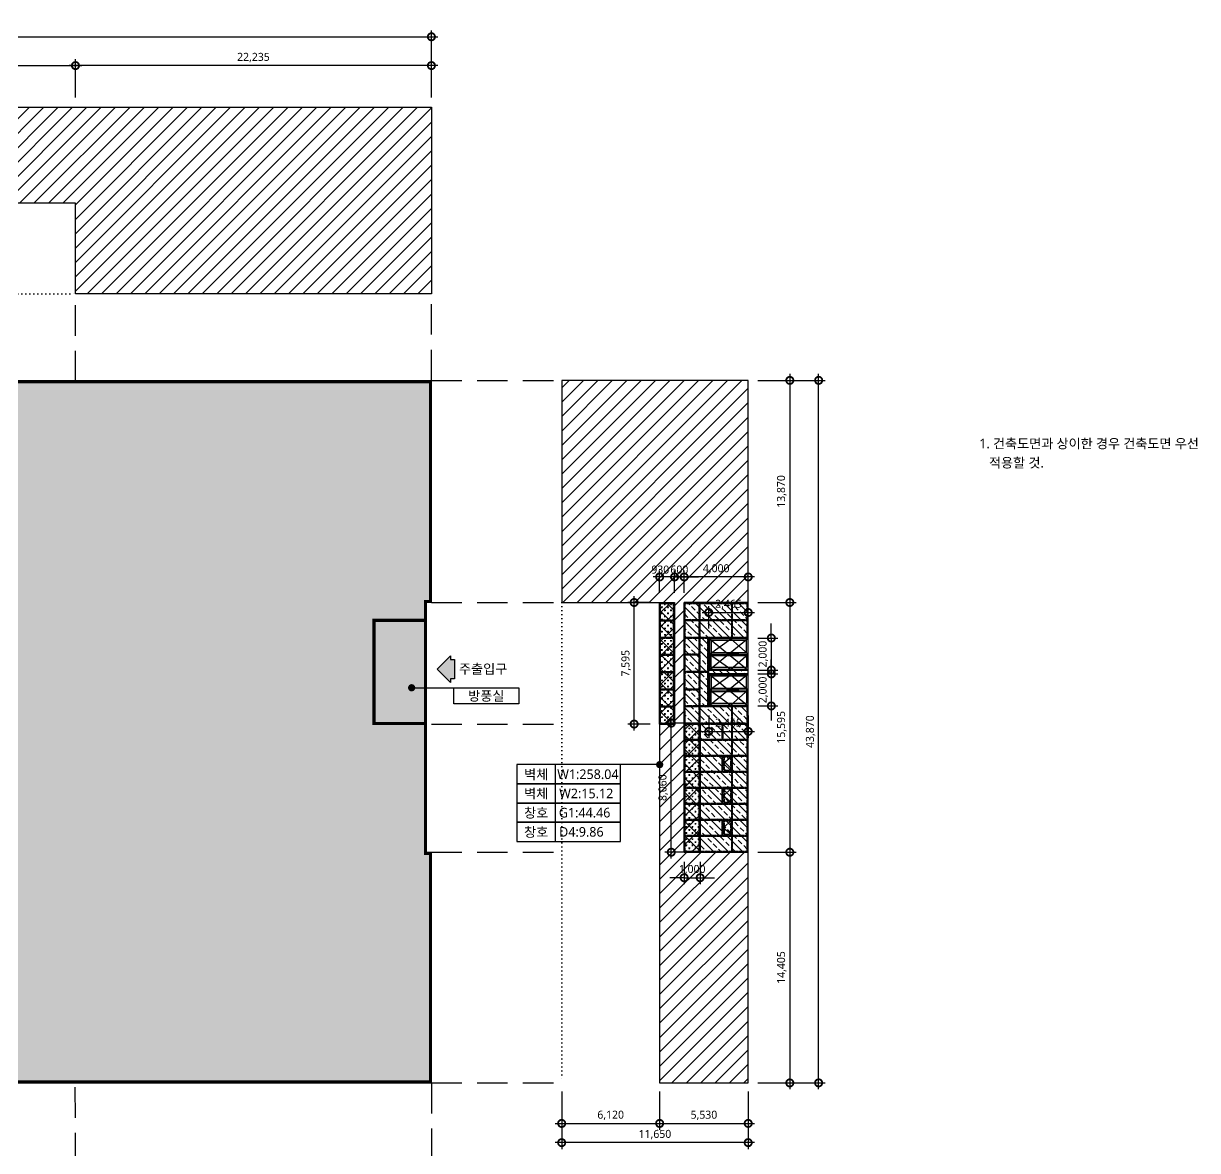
# Model space of a CAD drawing. Header units: millimetres. Extents: x 9300 to 665690, y 4200 to 114736.
# Drawn here: x 87753 to 161090, y 41242 to 111622 of the extents above; entities that cross this region are included whole.
import ezdxf
from ezdxf.enums import TextEntityAlignment as Align

# ---------------------------------------------------------------- set-up
doc = ezdxf.new("R2010")
doc.units = ezdxf.units.MM
doc.header["$LTSCALE"] = 200
for name, pattern in [('CEN-GAUN', [32.2, 30, -1, 0.2, -1]), ('DOT-GAUN', [1.25, 0, -1.25]), ('HIDDEN', [0.375, 0.25, -0.125]), ('HIDDEN2', [4.7625, 3.175, -1.5875]), ('PHANTOM2', [1.25, 0.625, -0.125, 0.125, -0.125, 0.125, -0.125])]:
    doc.linetypes.add(name, pattern=pattern)
doc.layers.get('DEFPOINTS').update_dxf_attribs({"color": 137})
for name, color, linetype in [('backpanel', 252, 'Continuous'), ('CEN-ETC', 1, 'DOT-GAUN'), ('DIM-INT', 7, 'Continuous'), ('DOOR', 6, 'Continuous'), ('ELE-4', 4, 'Continuous'), ('ELE4', 4, 'Continuous'), ('ETC-보조선', 7, 'Continuous'), ('HAT', 8, 'Continuous'), ('SYM', 6, 'Continuous'), ('SYM-LEAD', 6, 'Continuous'), ('TEXT', 3, 'Continuous'), ('TEXT-NOTE', 6, 'Continuous'), ('WIN', 6, 'Continuous'), ('WIN-OPEN-LINE', 1, 'CEN-GAUN'), ('방화구획(기존 가운건축 계획)', 243, 'Continuous')]:
    doc.layers.add(name, color=color, linetype=linetype)
doc.styles.add('$0$스타일1', font='malgun.ttf')
doc.styles.add('스타일1', font='malgun.ttf')
doc.dimstyles.new('CJA', dxfattribs={"dimscale": 300, "dimtxt": 2.7, "dimasz": 1, "dimexe": 2, "dimexo": 3, "dimgap": 1, "dimtad": 1, "dimdec": 0, "dimzin": 1, "dimdsep": 46, "dimlunit": 6, "dimtxsty": '$0$스타일1', "dimblk": 'CJDOT', "dimcen": 0.09, "dimdle": 1, "dimclrd": 256, "dimclre": 256, "dimclrt": 3, "dimadec": 0, "dimazin": 0, "dimtfac": 1, "dimtdec": 0, "dimtix": 1, "dimtmove": 2, "dimatfit": 3, "dimldrblk": 'CJDOT', "dimfxl": 1, "dimtolj": 1, "dimtzin": 1, "dimarcsym": 0})
doc.dimstyles.new('DIM-QD 1', dxfattribs={"dimtxt": 3, "dimasz": 1.5, "dimexe": 1, "dimexo": 0, "dimgap": 1, "dimtad": 1, "dimdec": 3, "dimdsep": 46, "dimlunit": 6, "dimtxsty": '$0$스타일1', "dimblk1": 'ARCHTICK', "dimblk2": 'ARCHTICK', "dimsah": 1, "dimcen": 0, "dimclrd": 256, "dimclre": 256, "dimclrt": 3, "dimazin": 2, "dimtfac": 1, "dimtdec": 3, "dimtix": 1, "dimtmove": 2, "dimatfit": 3, "dimldrblk": 'ARCHTICK', "dimfxl": 1, "dimtolj": 1, "dimtzin": 0, "dimarcsym": 0})
pattern_1 = [(90, (-0.0001, -1465), (-190.5, 190.5), [95.25, -285.75]), (180, (47.62, -1417.37), (-190.5, -190.5), [95.25, -285.75])]
pattern_2 = [(90, (-0.0001, -1465), (-190.5, 190.5), [95.25, -285.75]), (180, (47.62, -1417.38), (-190.5, -190.5), [95.25, -285.75])]

# ---------------------------------------------------------------- blocks, each defined once
blk = doc.blocks.new('_DotSmall')
at = {"color": 0, "linetype": 'ByBlock', "const_width": 0.5}
blk.add_lwpolyline([(-0.0625, 0, 1), (0.0625, 0, 1)], format="xyb", close=True, dxfattribs=at)
blk = doc.blocks.new('*D14')
at = {"layer": 'DEFPOINTS', "color": 0, "transparency": 16777216}
for p in [(113235, 110793), (41065, 106393), (113235, 106393)]:
    blk.add_point(p, dxfattribs=at)
at = {"layer": 'DIM-INT', "color": 7, "lineweight": -2, "transparency": 16777216}
for p, q in [((40665, 110793), (113635, 110793)), ((41065, 106993), (41065, 111193)), ((113235, 106993), (113235, 111193))]:
    blk.add_line(p, q, dxfattribs=at)
at = {"layer": 'DIM-INT', "color": 7, "lineweight": -2, "transparency": 16777216, "xscale": 900, "yscale": 900, "zscale": 900, "rotation": 180}
blk.add_blockref('_DotSmall', (41065, 110793), dxfattribs=at)
at = {"layer": 'DIM-INT', "color": 7, "lineweight": -2, "transparency": 16777216, "xscale": 900, "yscale": 900, "zscale": 900}
blk.add_blockref('_DotSmall', (113235, 110793), dxfattribs=at)
at = {"layer": 'DIM-INT', "color": 3, "transparency": 16777216, "insert": (77150, 111294), "char_height": 500, "attachment_point": 5, "style": '스타일1'}
blk.add_mtext('\\A1;72,170', dxfattribs=at)
blk = doc.blocks.new('CJDOT')
blk.add_line((-2, 0), (2, 0))
at = {"const_width": 0.5}
blk.add_lwpolyline([(-0.25, 0, 1), (0.25, 0, 1)], format="xyb", close=True, dxfattribs=at)
blk = doc.blocks.new('*D15')
at = {"layer": 'DEFPOINTS', "color": 0, "transparency": 16777216}
for p in [(91000, 108993), (41065, 106393), (91000, 106393)]:
    blk.add_point(p, dxfattribs=at)
at = {"layer": 'DIM-INT', "color": 7, "lineweight": -2, "transparency": 16777216}
for p, q in [((41065, 106993), (41065, 109393)), ((91000, 106993), (91000, 109393)), ((40665, 108993), (91400, 108993))]:
    blk.add_line(p, q, dxfattribs=at)
at = {"layer": 'DIM-INT', "color": 7, "lineweight": -2, "transparency": 16777216, "xscale": 900, "yscale": 900, "zscale": 900, "rotation": 180}
blk.add_blockref('_DotSmall', (41065, 108993), dxfattribs=at)
at = {"layer": 'DIM-INT', "color": 7, "lineweight": -2, "transparency": 16777216, "xscale": 900, "yscale": 900, "zscale": 900}
blk.add_blockref('_DotSmall', (91000, 108993), dxfattribs=at)
at = {"layer": 'DIM-INT', "color": 3, "transparency": 16777216, "insert": (66033, 109493), "char_height": 500, "attachment_point": 5, "style": '스타일1'}
blk.add_mtext('\\A1;49,935', dxfattribs=at)
blk = doc.blocks.new('*D16')
at = {"layer": 'DEFPOINTS', "color": 0, "transparency": 16777216}
for p in [(91000, 108993), (91000, 106393), (113235, 106393)]:
    blk.add_point(p, dxfattribs=at)
at = {"layer": 'DIM-INT', "color": 7, "lineweight": -2, "transparency": 16777216}
for p, q in [((91000, 106993), (91000, 109393)), ((113235, 106993), (113235, 109393)), ((113635, 108993), (90600, 108993))]:
    blk.add_line(p, q, dxfattribs=at)
at = {"layer": 'DIM-INT', "color": 7, "lineweight": -2, "transparency": 16777216, "xscale": 900, "yscale": 900, "zscale": 900, "rotation": 180}
blk.add_blockref('_DotSmall', (91000, 108993), dxfattribs=at)
at = {"layer": 'DIM-INT', "color": 7, "lineweight": -2, "transparency": 16777216, "xscale": 900, "yscale": 900, "zscale": 900}
blk.add_blockref('_DotSmall', (113235, 108993), dxfattribs=at)
at = {"layer": 'DIM-INT', "color": 3, "transparency": 16777216, "insert": (102118, 109493), "char_height": 500, "attachment_point": 5, "style": '스타일1'}
blk.add_mtext('\\A1;22,235', dxfattribs=at)
blk = doc.blocks.new('*D35')
at = {"layer": 'DEFPOINTS', "color": 0, "transparency": 16777216}
for p in [(121373, 45533), (133023, 45533), (121373, 41733)]:
    blk.add_point(p, dxfattribs=at)
at = {"layer": 'DIM-INT', "color": 7, "lineweight": -2, "transparency": 16777216}
for p, q in [((121373, 44933), (121373, 41333)), ((133023, 44933), (133023, 41333)), ((133423, 41733), (120973, 41733))]:
    blk.add_line(p, q, dxfattribs=at)
at = {"layer": 'DIM-INT', "color": 7, "lineweight": -2, "transparency": 16777216, "xscale": 900, "yscale": 900, "zscale": 900, "rotation": 180}
blk.add_blockref('_DotSmall', (121373, 41733), dxfattribs=at)
at = {"layer": 'DIM-INT', "color": 7, "lineweight": -2, "transparency": 16777216, "xscale": 900, "yscale": 900, "zscale": 900}
blk.add_blockref('_DotSmall', (133023, 41733), dxfattribs=at)
at = {"layer": 'DIM-INT', "color": 3, "transparency": 16777216, "insert": (127198, 42234), "char_height": 500, "attachment_point": 5, "style": '스타일1'}
blk.add_mtext('\\A1;11,650', dxfattribs=at)
blk = doc.blocks.new('*D36')
at = {"layer": 'DEFPOINTS', "color": 0, "transparency": 16777216}
for p in [(121373, 45533), (127493, 45533), (127493, 42933)]:
    blk.add_point(p, dxfattribs=at)
at = {"layer": 'DIM-INT', "color": 7, "lineweight": -2, "transparency": 16777216}
for p, q in [((121373, 44933), (121373, 42533)), ((127493, 44933), (127493, 42533)), ((120973, 42933), (127893, 42933))]:
    blk.add_line(p, q, dxfattribs=at)
at = {"layer": 'DIM-INT', "color": 7, "lineweight": -2, "transparency": 16777216, "xscale": 900, "yscale": 900, "zscale": 900, "rotation": 180}
blk.add_blockref('_DotSmall', (121373, 42933), dxfattribs=at)
at = {"layer": 'DIM-INT', "color": 7, "lineweight": -2, "transparency": 16777216, "xscale": 900, "yscale": 900, "zscale": 900}
blk.add_blockref('_DotSmall', (127493, 42933), dxfattribs=at)
at = {"layer": 'DIM-INT', "color": 3, "transparency": 16777216, "insert": (124433, 43434), "char_height": 500, "attachment_point": 5, "style": '스타일1'}
blk.add_mtext('\\A1;6,120', dxfattribs=at)
blk = doc.blocks.new('_ARCHTICK')
at = {"color": 0, "linetype": 'ByBlock', "const_width": 0.15}
blk.add_lwpolyline([(-0.5, -0.5), (0.5, 0.5)], dxfattribs=at)
blk = doc.blocks.new('room-1')
at = {"layer": 'TEXT-NOTE', "color": 6}
for p, q in [((0, 5), (20.29, 5)), ((0, 0), (0, 5)), ((20.29, 5), (20.29, 0)), ((20.29, 0), (0, 0))]:
    blk.add_line(p, q, dxfattribs=at)
at = {"layer": 'TEXT-NOTE', "color": 3, "style": '스타일1'}
blk.add_attdef('실명', text='', height=3, dxfattribs=at).set_placement((10.15, 2.59), align=Align.MIDDLE)
blk = doc.blocks.new('SECTION ROOM NAME')
at = {"layer": 'TEXT-NOTE', "color": 6}
for p, q in [((-261, 0), (1769, 0)), ((1769, 0), (1769, -600)), ((1769, -600), (-261, -600))]:
    blk.add_line(p, q, dxfattribs=at)
blk.add_lwpolyline([(-1461, 0), (-261, 0), (-261, -600), (-1461, -600)], close=True, dxfattribs=at)
at = {"layer": 'TEXT-NOTE', "color": 3, "style": '스타일1'}
for tag, p in [('101', (-908, -298)), ('실명', (754, -341))]:
    blk.add_attdef(tag, text='', height=300, dxfattribs=at).set_placement(p, align=Align.MIDDLE)
blk = doc.blocks.new('0010')
at = {"layer": 'SYM'}
blk.add_hatch(color=1, dxfattribs=at).paths.add_polyline_path([(-135807, 344538), (-136507, 343838), (-136307, 343838), (-136307, 343638), (-135307, 343638), (-135307, 343838), (-135107, 343838)])
at = {"layer": 'SYM', "color": 1}
blk.add_lwpolyline([(-136307, 343638), (-136307, 343838), (-136507, 343838), (-135807, 344538), (-135107, 343838), (-135307, 343838), (-135307, 343638)], close=True, dxfattribs=at)
blk = doc.blocks.new('*D86')
at = {"layer": 'DEFPOINTS', "color": 0, "transparency": 16777216}
for p in [(133023, 89335), (133023, 75465), (135623, 75465)]:
    blk.add_point(p, dxfattribs=at)
at = {"layer": 'DIM-INT', "color": 7, "lineweight": -2, "transparency": 16777216}
for p, q in [((135623, 89735), (135623, 75065)), ((133623, 89335), (136023, 89335)), ((133623, 75465), (136023, 75465))]:
    blk.add_line(p, q, dxfattribs=at)
at = {"layer": 'DIM-INT', "color": 7, "lineweight": -2, "transparency": 16777216, "xscale": 900, "yscale": 900, "zscale": 900}
for p, rotation in [((135623, 89335), 90), ((135623, 75465), 270)]:
    blk.add_blockref('_DotSmall', p, dxfattribs=dict(at, rotation=rotation))
at = {"layer": 'DIM-INT', "color": 3, "transparency": 16777216, "insert": (135121, 82400), "char_height": 500, "attachment_point": 5, "rotation": 90, "style": '스타일1'}
blk.add_mtext('\\A1;13,870', dxfattribs=at)
blk = doc.blocks.new('*D87')
at = {"layer": 'DEFPOINTS', "color": 0, "transparency": 16777216}
for p in [(133023, 75465), (133023, 59870), (135623, 59870)]:
    blk.add_point(p, dxfattribs=at)
at = {"layer": 'DIM-INT', "color": 7, "lineweight": -2, "transparency": 16777216}
for p, q in [((135623, 75865), (135623, 59470)), ((133623, 75465), (136023, 75465)), ((133623, 59870), (136023, 59870))]:
    blk.add_line(p, q, dxfattribs=at)
at = {"layer": 'DIM-INT', "color": 7, "lineweight": -2, "transparency": 16777216, "xscale": 900, "yscale": 900, "zscale": 900}
for p, rotation in [((135623, 75465), 90), ((135623, 59870), 270)]:
    blk.add_blockref('_DotSmall', p, dxfattribs=dict(at, rotation=rotation))
at = {"layer": 'DIM-INT', "color": 3, "transparency": 16777216, "insert": (135121, 67668), "char_height": 500, "attachment_point": 5, "rotation": 90, "style": '스타일1'}
blk.add_mtext('\\A1;15,595', dxfattribs=at)
blk = doc.blocks.new('*D88')
at = {"layer": 'DEFPOINTS', "color": 0, "transparency": 16777216}
for p in [(133023, 59870), (133023, 45465), (135623, 45465)]:
    blk.add_point(p, dxfattribs=at)
at = {"layer": 'DIM-INT', "color": 7, "lineweight": -2, "transparency": 16777216}
for p, q in [((135623, 60270), (135623, 45065)), ((133623, 59870), (136023, 59870)), ((133623, 45465), (136023, 45465))]:
    blk.add_line(p, q, dxfattribs=at)
at = {"layer": 'DIM-INT', "color": 7, "lineweight": -2, "transparency": 16777216, "xscale": 900, "yscale": 900, "zscale": 900}
for p, rotation in [((135623, 59870), 90), ((135623, 45465), 270)]:
    blk.add_blockref('_DotSmall', p, dxfattribs=dict(at, rotation=rotation))
at = {"layer": 'DIM-INT', "color": 3, "transparency": 16777216, "insert": (135121, 52668), "char_height": 500, "attachment_point": 5, "rotation": 90, "style": '스타일1'}
blk.add_mtext('\\A1;14,405', dxfattribs=at)
blk = doc.blocks.new('ad')
at = {"layer": 'DOOR'}
blk.add_line((0, 2415), (0, 0), dxfattribs=at)
blk.add_line((0, 2415), (0, 0), dxfattribs=at)
at = {"layer": 'DOOR', "color": 8}
for points in [[(-65, 1300), (-35, 1300), (-35, 600), (-65, 600)], [(65, 1300), (35, 1300), (35, 600), (65, 600)]]:
    blk.add_lwpolyline(points, close=True, dxfattribs=at)
at = {"layer": 'WIN', "color": 6}
for points in [[(-1000, 0), (1000, 0), (1000, 2465), (-1000, 2465)], [(-950, 0), (950, 0), (950, 2415), (-950, 2415)], [(-850, 2315), (-100, 2315), (-100, 100), (-850, 100)], [(850, 2315), (100, 2315), (100, 100), (850, 100)]]:
    blk.add_lwpolyline(points, close=True, dxfattribs=at)
at = {"layer": 'WIN-OPEN-LINE'}
for p, q in [((0, 2415), (-950, 1078)), ((0, 2415), (950, 1078)), ((-950, 1078), (0, 0)), ((950, 1078), (0, 0))]:
    blk.add_line(p, q, dxfattribs=at)
blk = doc.blocks.new('1f win')
at = {"layer": 'backpanel'}
h = blk.add_hatch(dxfattribs=at)
h.set_pattern_fill('CROSS', color=256, scale=30, angle=90)
h.set_pattern_definition(pattern_2)
h.paths.add_polyline_path([(-4660, -1085), (-4660, -60), (-5470, -60), (-5470, -1085)])
h = blk.add_hatch(dxfattribs=at)
h.set_pattern_fill('CROSS', color=256, scale=30, angle=90)
h.set_pattern_definition(pattern_2)
h.paths.add_polyline_path([(-4660, -2160), (-4660, -1145), (-5470, -1145), (-5470, -2160)])
h = blk.add_hatch(dxfattribs=at)
h.set_pattern_fill('CROSS', color=256, scale=30, angle=90)
h.set_pattern_definition(pattern_2)
h.paths.add_polyline_path([(-4660, -3235), (-4660, -2220), (-5470, -2220), (-5470, -3235)])
h = blk.add_hatch(dxfattribs=at)
h.set_pattern_fill('CROSS', color=256, scale=30, angle=90)
h.set_pattern_definition(pattern_2)
h.paths.add_polyline_path([(-4660, -4310), (-4660, -3295), (-5470, -3295), (-5470, -4310)])
h = blk.add_hatch(dxfattribs=at)
h.set_pattern_fill('CROSS', color=256, scale=30, angle=90)
h.set_pattern_definition(pattern_2)
h.paths.add_polyline_path([(-4660, -5385), (-4660, -4370), (-5470, -4370), (-5470, -5385)])
h = blk.add_hatch(dxfattribs=at)
h.set_pattern_fill('CROSS', color=256, scale=30, angle=90)
h.set_pattern_definition(pattern_2)
h.paths.add_polyline_path([(-5470, -5445), (-5470, -6460), (-4660, -6460), (-4660, -5445)])
h = blk.add_hatch(dxfattribs=at)
h.set_pattern_fill('CROSS', color=256, scale=30, angle=90)
h.set_pattern_definition(pattern_2)
h.paths.add_polyline_path([(-5470, -6520), (-5470, -7535), (-4660, -7535), (-4660, -6520)])
h = blk.add_hatch(dxfattribs=at)
h.set_pattern_fill('CROSS', color=256, scale=30, angle=90)
h.set_pattern_definition([(90, (-0.0001, -465), (-190.5, 190.5), [95.25, -285.75]), (180, (47.62, -417.37), (-190.5, -190.5), [95.25, -285.75])])
h.paths.add_polyline_path([(-3940, -7595), (-3940, -8535), (-3060, -8535), (-3060, -7595)])
h = blk.add_hatch(dxfattribs=at)
h.set_pattern_fill('CROSS', color=256, scale=30, angle=90)
h.set_pattern_definition(pattern_1)
h.paths.add_polyline_path([(-3940, -8595), (-3940, -9535), (-3060, -9535), (-3060, -8595)])
h = blk.add_hatch(dxfattribs=at)
h.set_pattern_fill('CROSS', color=256, scale=30, angle=90)
h.set_pattern_definition(pattern_1)
h.paths.add_polyline_path([(-3940, -9595), (-3940, -10535), (-3060, -10535), (-3060, -9595)])
h = blk.add_hatch(dxfattribs=at)
h.set_pattern_fill('CROSS', color=256, scale=30, angle=90)
h.set_pattern_definition(pattern_1)
h.paths.add_polyline_path([(-3940, -10595), (-3940, -11535), (-3060, -11535), (-3060, -10595)])
h = blk.add_hatch(dxfattribs=at)
h.set_pattern_fill('CROSS', color=256, scale=30, angle=90)
h.set_pattern_definition(pattern_1)
h.paths.add_polyline_path([(-3940, -11595), (-3940, -12535), (-3060, -12535), (-3060, -11595)])
h = blk.add_hatch(dxfattribs=at)
h.set_pattern_fill('CROSS', color=256, scale=30, angle=90)
h.set_pattern_definition(pattern_1)
h.paths.add_polyline_path([(-3940, -12595), (-3940, -13535), (-3060, -13535), (-3060, -12595)])
h = blk.add_hatch(dxfattribs=at)
h.set_pattern_fill('CROSS', color=256, scale=30, angle=90)
h.set_pattern_definition(pattern_1)
h.paths.add_polyline_path([(-3940, -13595), (-3940, -14535), (-3060, -14535), (-3060, -13595)])
h = blk.add_hatch(dxfattribs=at)
h.set_pattern_fill('CROSS', color=256, scale=30, angle=90)
h.set_pattern_definition(pattern_1)
h.paths.add_polyline_path([(-3940, -14595), (-3940, -15535), (-3060, -15535), (-3060, -14595)])
at = {"layer": 'WIN', "color": 251, "linetype": 'HIDDEN'}
for p, q in [((-5530, -1085), (-5530, 0)), ((-5530, -60), (-4630, -60)), ((-5470, -1085), (-5470, -60)), ((-4660, -1085), (-4660, -60)), ((-3970, -60), (0, -60)), ((-3940, -1085), (-3940, -60)), ((-3060, -1085), (-3060, -60)), ((-3000, -1085), (-3000, -60)), ((-1030, -675), (-1030, -60)), ((-970, -675), (-970, -60)), ((-60, -675), (-60, -60)), ((-5530, -1085), (-4630, -1085)), ((-5530, -2160), (-5530, -1145)), ((-5530, -1145), (-4630, -1145)), ((-5470, -2160), (-5470, -1145)), ((-4660, -2160), (-4660, -1145)), ((-30, -1085), (-3970, -1085)), ((-2495, -1145), (-3970, -1145)), ((-30, -1145), (-3970, -1145)), ((-3940, -2160), (-3940, -1145)), ((-3060, -2160), (-3060, -1145)), ((-3000, -2160), (-3000, -1145)), ((-1030, -1085), (-1030, -735)), ((-1030, -2190), (-1030, -1145)), ((-970, -1085), (-970, -735)), ((-970, -2190), (-970, -1145)), ((-60, -1085), (-60, -735)), ((-60, -2160), (-60, -1145)), ((-5530, -2160), (-4630, -2160)), ((-3970, -2160), (-30, -2160)), ((-5530, -3235), (-5530, -2220)), ((-5530, -2220), (-4630, -2220)), ((-5470, -3235), (-5470, -2220)), ((-4660, -3235), (-4660, -2220)), ((-3970, -2220), (-2495, -2220)), ((-3940, -3235), (-3940, -2220)), ((-3060, -3235), (-3060, -2220)), ((-3000, -3235), (-3000, -2220)), ((-2525, -4310), (-2525, -2220)), ((-5530, -3235), (-4630, -3235)), ((-5530, -4310), (-5530, -3295)), ((-5530, -3295), (-4630, -3295)), ((-5470, -4310), (-5470, -3295)), ((-4660, -4310), (-4660, -3295)), ((-3030, -3235), (-3970, -3235)), ((-3030, -3295), (-3970, -3295)), ((-3940, -4310), (-3940, -3295)), ((-3060, -4310), (-3060, -3295)), ((-3000, -4310), (-3000, -3295)), ((-5530, -4310), (-4630, -4310)), ((-5530, -5385), (-5530, -4370)), ((-5530, -4370), (-4630, -4370)), ((-5470, -5385), (-5470, -4370)), ((-4660, -5385), (-4660, -4370)), ((-2495, -4310), (-3970, -4310)), ((-2495, -4370), (-3970, -4370)), ((-3940, -5385), (-3940, -4370)), ((-3060, -5385), (-3060, -4370)), ((-3000, -6460), (-3000, -4370)), ((-2525, -6460), (-2525, -4370)), ((-5530, -5385), (-4630, -5385)), ((-5530, -6460), (-5530, -5445)), ((-5530, -5445), (-4630, -5445)), ((-5470, -6460), (-5470, -5445)), ((-4660, -6460), (-4660, -5445)), ((-3970, -5385), (-3030, -5385)), ((-3970, -5445), (-3030, -5445)), ((-3940, -6460), (-3940, -5445)), ((-3060, -6460), (-3060, -5445)), ((-5530, -6460), (-4630, -6460)), ((-5530, -7595), (-5530, -6520)), ((-5530, -6520), (-4630, -6520)), ((-5470, -7535), (-5470, -6520)), ((-4660, -7535), (-4660, -6520)), ((-2495, -6460), (-3970, -6460)), ((-30, -6520), (-3970, -6520)), ((-3940, -7535), (-3940, -6520)), ((-3060, -7535), (-3060, -6520)), ((-3000, -7535), (-3000, -6520)), ((-1030, -7535), (-1030, -6520)), ((-970, -7535), (-970, -6520)), ((-60, -7535), (-60, -6520)), ((-5530, -7535), (-4630, -7535)), ((-3970, -7595), (-30, -7595)), ((-3940, -8535), (-3940, -7595)), ((-3060, -8535), (-3060, -7595)), ((-3000, -8535), (-3000, -7595)), ((-1630, -8535), (-1630, -7595)), ((-1570, -8535), (-1570, -7595)), ((-1030, -8535), (-1030, -7595)), ((-1030, -8535), (-1030, -7595)), ((-970, -8535), (-970, -7595)), ((-970, -8535), (-970, -7595)), ((-60, -8535), (-60, -7595)), ((-3970, -8535), (-30, -8535)), ((-3970, -8595), (-30, -8595)), ((-3940, -9535), (-3940, -8595)), ((-3060, -9535), (-3060, -8595)), ((-3000, -9535), (-3000, -8595)), ((-1030, -9535), (-1030, -8595)), ((-970, -9535), (-970, -8595)), ((-60, -9535), (-60, -8595)), ((-3970, -9535), (-30, -9535)), ((-3970, -9595), (-30, -9595)), ((-3940, -10535), (-3940, -9595)), ((-3060, -10535), (-3060, -9595)), ((-3000, -10535), (-3000, -9595)), ((-1630, -10535), (-1630, -9595)), ((-1570, -10535), (-1570, -9595)), ((-1030, -10535), (-1030, -9595)), ((-970, -10535), (-970, -9595)), ((-60, -10535), (-60, -9595)), ((-3970, -10535), (-30, -10535)), ((-3970, -10595), (-30, -10595)), ((-3940, -11535), (-3940, -10595)), ((-3060, -11535), (-3060, -10595)), ((-3000, -11535), (-3000, -10595)), ((-1030, -11535), (-1030, -10595)), ((-970, -11535), (-970, -10595)), ((-60, -11535), (-60, -10595)), ((-3970, -11535), (-30, -11535)), ((-3970, -11595), (-30, -11595)), ((-3940, -12535), (-3940, -11595)), ((-3060, -12535), (-3060, -11595)), ((-3000, -12535), (-3000, -11595)), ((-1630, -12535), (-1630, -11595)), ((-1570, -12535), (-1570, -11595)), ((-1030, -12535), (-1030, -11595)), ((-970, -12535), (-970, -11595)), ((-60, -12535), (-60, -11595)), ((-3970, -12535), (-30, -12535)), ((-3970, -12595), (-30, -12595)), ((-3940, -13535), (-3940, -12595)), ((-3060, -13535), (-3060, -12595)), ((-3000, -13535), (-3000, -12595)), ((-1030, -13535), (-1030, -12595)), ((-970, -13535), (-970, -12595)), ((-60, -13535), (-60, -12595)), ((-3970, -13535), (-30, -13535)), ((-3970, -13595), (-30, -13595)), ((-3940, -14535), (-3940, -13595)), ((-3060, -14535), (-3060, -13595)), ((-3000, -14535), (-3000, -13595)), ((-1630, -14535), (-1630, -13595)), ((-1570, -14535), (-1570, -13595)), ((-1030, -14535), (-1030, -13595)), ((-970, -14535), (-970, -13595)), ((-60, -14535), (-60, -13595)), ((-3970, -14535), (-30, -14535)), ((-3970, -14595), (-30, -14595)), ((-3940, -15535), (-3940, -14595)), ((-3060, -15535), (-3060, -14595)), ((-3000, -15535), (-3000, -14595)), ((-1030, -15535), (-1030, -14595)), ((-970, -15535), (-970, -14595)), ((-60, -15535), (-60, -14595)), ((-3970, -15535), (-30, -15535))]:
    blk.add_line(p, q, dxfattribs=at)
at = {"layer": 'WIN', "color": 6}
for p, q in [((-5530, 0), (-4600, 0)), ((-5530, -30), (-4630, -30)), ((-5500, -7565), (-5500, -30)), ((-4630, -7565), (-4630, -30)), ((-4600, -7595), (-4600, 0)), ((-4000, -15595), (-4000, 0)), ((-3970, -30), (-30, -30)), ((-3970, -15565), (-3970, -30)), ((-3030, -15565), (-3030, -30)), ((-1000, -2190), (-1000, -30)), ((-30, -2190), (-30, -30)), ((0, -15595), (0, 0)), ((-5500, -1115), (-4630, -1115)), ((0, -1115), (-3970, -1115)), ((-5500, -2190), (-4630, -2190)), ((-3970, -2190), (0, -2190)), ((-2495, -6490), (-2495, -2190)), ((-5500, -3265), (-4630, -3265)), ((-3030, -3265), (-3970, -3265)), ((-5470, -4340), (-4630, -4340)), ((-2495, -4340), (-3970, -4340)), ((-2465, -4460), (-2465, -4220)), ((-5500, -5415), (-4630, -5415)), ((-3970, -5415), (-3030, -5415)), ((-5500, -6490), (-4630, -6490)), ((0, -6490), (-3970, -6490)), ((-1000, -15565), (-1000, -6490)), ((-30, -15565), (-30, -6490)), ((-5530, -7565), (-4630, -7565)), ((-5530, -7595), (-4600, -7595)), ((-3970, -7565), (-30, -7565)), ((-1600, -8565), (-1600, -7565)), ((-3970, -8565), (-30, -8565)), ((-3970, -9565), (-30, -9565)), ((-1600, -10565), (-1600, -9565)), ((-3970, -10565), (-30, -10565)), ((-3970, -11565), (-30, -11565)), ((-1600, -12565), (-1600, -11565)), ((-3970, -12565), (-30, -12565)), ((-3970, -13565), (-30, -13565)), ((-1600, -14565), (-1600, -13565)), ((-3970, -14565), (-30, -14565)), ((-4000, -15595), (0, -15595)), ((-3970, -15565), (-30, -15565))]:
    blk.add_line(p, q, dxfattribs=at)
blk.add_lwpolyline([(-4000, 0), (0, 0)], dxfattribs=at)
at = {"layer": 'WIN', "color": 251, "linetype": 'HIDDEN'}
for points in [[(-4000, -7535), (-4000, -7535)], [(-30, -7535), (-3970, -7535)]]:
    blk.add_lwpolyline(points, dxfattribs=at)
for points in [[(-1510, -9655), (-1510, -10475), (-1090, -10475), (-1090, -9655)], [(-1510, -11655), (-1510, -12475), (-1090, -12475), (-1090, -11655)], [(-1510, -13655), (-1510, -14475), (-1090, -14475), (-1090, -13655)]]:
    blk.add_lwpolyline(points, close=True, dxfattribs=at)
at = {"layer": 'WIN-OPEN-LINE'}
for points in [[(-1030, -10535), (-1570, -10065), (-1030, -9595)], [(-1030, -12535), (-1570, -12065), (-1030, -11595)], [(-1030, -14535), (-1570, -14065), (-1030, -13595)]]:
    blk.add_lwpolyline(points, dxfattribs=at)
at = {"rotation": 90}
for p in [(0, -3220), (0, -5460)]:
    blk.add_blockref('ad', p, dxfattribs=at)
blk = doc.blocks.new('*D91')
at = {"layer": 'DEFPOINTS', "color": 0, "transparency": 16777216}
for p in [(129023, 77059), (128423, 75465), (129023, 75465)]:
    blk.add_point(p, dxfattribs=at)
at = {"layer": 'DIM-INT', "color": 7, "lineweight": -2, "transparency": 16777216}
for p, q in [((128423, 77059), (127523, 77059)), ((128423, 76065), (128423, 77459)), ((128423, 77059), (129023, 77059)), ((129023, 76065), (129023, 77459)), ((129023, 77059), (129923, 77059))]:
    blk.add_line(p, q, dxfattribs=at)
at = {"layer": 'DIM-INT', "color": 7, "lineweight": -2, "transparency": 16777216, "xscale": 900, "yscale": 900, "zscale": 900}
blk.add_blockref('_DotSmall', (128423, 77059), dxfattribs=at)
at = {"layer": 'DIM-INT', "color": 7, "lineweight": -2, "transparency": 16777216, "xscale": 900, "yscale": 900, "zscale": 900, "rotation": 180}
blk.add_blockref('_DotSmall', (129023, 77059), dxfattribs=at)
at = {"layer": 'DIM-INT', "color": 3, "transparency": 16777216, "insert": (128723, 77517), "char_height": 500, "attachment_point": 5, "style": '스타일1'}
blk.add_mtext('\\A1;600', dxfattribs=at)
blk = doc.blocks.new('*D92')
at = {"layer": 'DEFPOINTS', "color": 0, "transparency": 16777216}
for p in [(133023, 74839), (130558, 73245), (133023, 73245)]:
    blk.add_point(p, dxfattribs=at)
at = {"layer": 'DIM-INT', "color": 7, "lineweight": -2, "transparency": 16777216}
for p, q in [((130158, 74839), (133423, 74839)), ((130558, 73845), (130558, 75239)), ((133023, 73845), (133023, 75239))]:
    blk.add_line(p, q, dxfattribs=at)
at = {"layer": 'DIM-INT', "color": 7, "lineweight": -2, "transparency": 16777216, "xscale": 900, "yscale": 900, "zscale": 900, "rotation": 180}
blk.add_blockref('_DotSmall', (130558, 74839), dxfattribs=at)
at = {"layer": 'DIM-INT', "color": 7, "lineweight": -2, "transparency": 16777216, "xscale": 900, "yscale": 900, "zscale": 900}
blk.add_blockref('_DotSmall', (133023, 74839), dxfattribs=at)
at = {"layer": 'DIM-INT', "color": 3, "transparency": 16777216, "insert": (131791, 75339), "char_height": 500, "attachment_point": 5, "style": '스타일1'}
blk.add_mtext('\\A1;2,465', dxfattribs=at)
blk = doc.blocks.new('*D94')
at = {"layer": 'DEFPOINTS', "color": 0, "transparency": 16777216}
for p in [(130558, 69005), (133023, 69005), (133023, 67411)]:
    blk.add_point(p, dxfattribs=at)
at = {"layer": 'DIM-INT', "color": 7, "lineweight": -2, "transparency": 16777216}
for p, q in [((130558, 68405), (130558, 67011)), ((133023, 68405), (133023, 67011)), ((130158, 67411), (133423, 67411))]:
    blk.add_line(p, q, dxfattribs=at)
at = {"layer": 'DIM-INT', "color": 7, "lineweight": -2, "transparency": 16777216, "xscale": 900, "yscale": 900, "zscale": 900, "rotation": 180}
blk.add_blockref('_DotSmall', (130558, 67411), dxfattribs=at)
at = {"layer": 'DIM-INT', "color": 7, "lineweight": -2, "transparency": 16777216, "xscale": 900, "yscale": 900, "zscale": 900}
blk.add_blockref('_DotSmall', (133023, 67411), dxfattribs=at)
at = {"layer": 'DIM-INT', "color": 3, "transparency": 16777216, "insert": (131791, 67912), "char_height": 500, "attachment_point": 5, "style": '스타일1'}
blk.add_mtext('\\A1;2,465', dxfattribs=at)
blk = doc.blocks.new('*D93')
at = {"layer": 'DEFPOINTS', "color": 0, "transparency": 16777216}
for p in [(133023, 71005), (133023, 69005), (134468, 69005)]:
    blk.add_point(p, dxfattribs=at)
at = {"layer": 'DIM-INT', "color": 7, "lineweight": -2, "transparency": 16777216}
for p, q in [((134468, 71005), (134468, 71905)), ((133623, 71005), (134868, 71005)), ((134468, 71005), (134468, 69005)), ((133623, 69005), (134868, 69005)), ((134468, 69005), (134468, 68105))]:
    blk.add_line(p, q, dxfattribs=at)
at = {"layer": 'DIM-INT', "color": 7, "lineweight": -2, "transparency": 16777216, "xscale": 900, "yscale": 900, "zscale": 900}
for p, rotation in [((134468, 71005), 270), ((134468, 69005), 90)]:
    blk.add_blockref('_DotSmall', p, dxfattribs=dict(at, rotation=rotation))
at = {"layer": 'DIM-INT', "color": 3, "transparency": 16777216, "insert": (133968, 70005), "char_height": 500, "attachment_point": 5, "rotation": 90, "style": '스타일1'}
blk.add_mtext('\\A1;2,000', dxfattribs=at)
blk = doc.blocks.new('*D95')
at = {"layer": 'DEFPOINTS', "color": 0, "transparency": 16777216}
for p in [(133023, 73245), (133023, 71245), (134468, 71245)]:
    blk.add_point(p, dxfattribs=at)
at = {"layer": 'DIM-INT', "color": 7, "lineweight": -2, "transparency": 16777216}
for p, q in [((134468, 73245), (134468, 74145)), ((133623, 73245), (134868, 73245)), ((134468, 73245), (134468, 71245)), ((133623, 71245), (134868, 71245)), ((134468, 71245), (134468, 70345))]:
    blk.add_line(p, q, dxfattribs=at)
at = {"layer": 'DIM-INT', "color": 7, "lineweight": -2, "transparency": 16777216, "xscale": 900, "yscale": 900, "zscale": 900}
for p, rotation in [((134468, 73245), 270), ((134468, 71245), 90)]:
    blk.add_blockref('_DotSmall', p, dxfattribs=dict(at, rotation=rotation))
at = {"layer": 'DIM-INT', "color": 3, "transparency": 16777216, "insert": (133968, 72245), "char_height": 500, "attachment_point": 5, "rotation": 90, "style": '스타일1'}
blk.add_mtext('\\A1;2,000', dxfattribs=at)
blk = doc.blocks.new('*D96')
at = {"layer": 'DEFPOINTS', "color": 0, "transparency": 16777216}
for p in [(127493, 77059), (127493, 75465), (128423, 75465)]:
    blk.add_point(p, dxfattribs=at)
at = {"layer": 'DIM-INT', "color": 7, "lineweight": -2, "transparency": 16777216}
for p, q in [((128823, 77059), (127093, 77059)), ((127493, 76065), (127493, 77459)), ((128423, 76065), (128423, 77459))]:
    blk.add_line(p, q, dxfattribs=at)
at = {"layer": 'DIM-INT', "color": 7, "lineweight": -2, "transparency": 16777216, "xscale": 900, "yscale": 900, "zscale": 900, "rotation": 180}
blk.add_blockref('_DotSmall', (127493, 77059), dxfattribs=at)
at = {"layer": 'DIM-INT', "color": 7, "lineweight": -2, "transparency": 16777216, "xscale": 900, "yscale": 900, "zscale": 900}
blk.add_blockref('_DotSmall', (128423, 77059), dxfattribs=at)
at = {"layer": 'DIM-INT', "color": 3, "transparency": 16777216, "insert": (127531, 77517), "char_height": 500, "attachment_point": 5, "style": '스타일1'}
blk.add_mtext('\\A1;930', dxfattribs=at)
blk = doc.blocks.new('*D97')
at = {"layer": 'DEFPOINTS', "color": 0, "transparency": 16777216}
for p in [(129023, 77059), (129023, 75465), (133023, 75465)]:
    blk.add_point(p, dxfattribs=at)
at = {"layer": 'DIM-INT', "color": 7, "lineweight": -2, "transparency": 16777216}
for p, q in [((133423, 77059), (128623, 77059)), ((129023, 76065), (129023, 77459)), ((133023, 76065), (133023, 77459))]:
    blk.add_line(p, q, dxfattribs=at)
at = {"layer": 'DIM-INT', "color": 7, "lineweight": -2, "transparency": 16777216, "xscale": 900, "yscale": 900, "zscale": 900, "rotation": 180}
blk.add_blockref('_DotSmall', (129023, 77059), dxfattribs=at)
at = {"layer": 'DIM-INT', "color": 7, "lineweight": -2, "transparency": 16777216, "xscale": 900, "yscale": 900, "zscale": 900}
blk.add_blockref('_DotSmall', (133023, 77059), dxfattribs=at)
at = {"layer": 'DIM-INT', "color": 3, "transparency": 16777216, "insert": (131023, 77559), "char_height": 500, "attachment_point": 5, "style": '스타일1'}
blk.add_mtext('\\A1;4,000', dxfattribs=at)
blk = doc.blocks.new('*D98')
at = {"layer": 'DEFPOINTS', "color": 0, "transparency": 16777216}
for p in [(129023, 59870), (130023, 59870), (130023, 58276)]:
    blk.add_point(p, dxfattribs=at)
at = {"layer": 'DIM-INT', "color": 7, "lineweight": -2, "transparency": 16777216}
for p, q in [((129023, 59270), (129023, 57876)), ((130023, 59270), (130023, 57876)), ((129023, 58276), (128123, 58276)), ((129023, 58276), (130023, 58276)), ((130023, 58276), (130923, 58276))]:
    blk.add_line(p, q, dxfattribs=at)
at = {"layer": 'DIM-INT', "color": 7, "lineweight": -2, "transparency": 16777216, "xscale": 900, "yscale": 900, "zscale": 900}
blk.add_blockref('_DotSmall', (129023, 58276), dxfattribs=at)
at = {"layer": 'DIM-INT', "color": 7, "lineweight": -2, "transparency": 16777216, "xscale": 900, "yscale": 900, "zscale": 900, "rotation": 180}
blk.add_blockref('_DotSmall', (130023, 58276), dxfattribs=at)
at = {"layer": 'DIM-INT', "color": 3, "transparency": 16777216, "insert": (129523, 58778), "char_height": 500, "attachment_point": 5, "style": '스타일1'}
blk.add_mtext('\\A1;1,000', dxfattribs=at)
blk = doc.blocks.new('*D99')
at = {"layer": 'DEFPOINTS', "color": 0, "transparency": 16777216}
for p in [(125899, 75465), (127493, 75465), (127493, 67870)]:
    blk.add_point(p, dxfattribs=at)
at = {"layer": 'DIM-INT', "color": 7, "lineweight": -2, "transparency": 16777216}
for p, q in [((125899, 67470), (125899, 75865)), ((126893, 75465), (125499, 75465)), ((126893, 67870), (125499, 67870))]:
    blk.add_line(p, q, dxfattribs=at)
at = {"layer": 'DIM-INT', "color": 7, "lineweight": -2, "transparency": 16777216, "xscale": 900, "yscale": 900, "zscale": 900}
for p, rotation in [((125899, 75465), 90), ((125899, 67870), 270)]:
    blk.add_blockref('_DotSmall', p, dxfattribs=dict(at, rotation=rotation))
at = {"layer": 'DIM-INT', "color": 3, "transparency": 16777216, "insert": (125399, 71668), "char_height": 500, "attachment_point": 5, "rotation": 90, "style": '스타일1'}
blk.add_mtext('\\A1;7,595', dxfattribs=at)
blk = doc.blocks.new('*D100')
at = {"layer": 'DEFPOINTS', "color": 0, "transparency": 16777216}
for p in [(128215, 67930), (129779, 67930), (129779, 59870)]:
    blk.add_point(p, dxfattribs=at)
at = {"layer": 'DIM-INT', "color": 7, "lineweight": -2, "transparency": 16777216}
for p, q in [((128215, 59470), (128215, 68330)), ((129179, 67930), (127815, 67930)), ((129179, 59870), (127815, 59870))]:
    blk.add_line(p, q, dxfattribs=at)
at = {"layer": 'DIM-INT', "color": 7, "lineweight": -2, "transparency": 16777216, "xscale": 900, "yscale": 900, "zscale": 900}
for p, rotation in [((128215, 67930), 90), ((128215, 59870), 270)]:
    blk.add_blockref('_DotSmall', p, dxfattribs=dict(at, rotation=rotation))
at = {"layer": 'DIM-INT', "color": 3, "transparency": 16777216, "insert": (127715, 63900), "char_height": 500, "attachment_point": 5, "rotation": 90, "style": '스타일1'}
blk.add_mtext('\\A1;8,060', dxfattribs=at)

msp = doc.modelspace()

# ---------------------------------------------------------------- hatches: boundary and pattern name
at = {"layer": 'HAT'}
h = msp.add_hatch(dxfattribs=at)
h.set_pattern_fill('ANSI31', color=251, scale=200)
h.set_pattern_definition([(45, (3e-11, -31121.2), (-449.0128, 449.0128), [])])
h.paths.add_polyline_path([(113235, 106392.7), (91000, 106392.7), (58900, 106392.7), (58900, 104292.7), (57900, 104292.7), (57900, 106392.7), (41065, 106392.7), (41065, 100392.7), (91000, 100392.7), (91000, 94742.7), (113235, 94742.7)])
h.paths.add_polyline_path([(73500, 103392.7), (69500, 103392.7), (69500, 105392.7), (73500, 105392.7)], flags=16)
h.paths.add_polyline_path([(65500, 103392.7), (61500, 103392.7), (61500, 105392.7), (65500, 105392.7)], flags=16)
h = msp.add_hatch(dxfattribs=at)
h.set_pattern_fill('CROSS,_O', color=256, scale=80)
h.set_pattern_definition([(0, (1120.8, 97044.8), (508, 508), [254, -762]), (90, (1247.8, 96917.8), (-508, 508), [254, -762])])
h.paths.add_polyline_path([(112885, 74353.3), (112885, 75505.8), (113192.5, 75505.8), (113192.5, 89240.8), (41157.5, 89240.8), (41157.5, 45505.8), (113192.5, 45505.8), (113192.5, 59775.8), (112885, 59775.8), (112885, 67903.3)])
h = msp.add_hatch(dxfattribs=at)
h.set_pattern_fill('ANSI31', color=251, scale=200)
h.set_pattern_definition([(45, (0, 99502.66), (-449.0128, 449.0128), [])])
h.paths.add_polyline_path([(133023, 89335), (121373, 89335), (121373, 75465), (128423, 75465), (128423, 67870), (127493, 67870), (127493, 59870), (127493, 45465), (133023, 45465), (133023, 59870), (129023, 59870), (129023, 66900), (129023, 75465), (133023, 75465)])
h = msp.add_hatch(dxfattribs=at)
h.set_pattern_fill('ANSI37', color=251, scale=200)
h.set_pattern_definition([(45, (52610.65, 56468.55), (-449.013, 449.013), []), (135, (52610.65, 56468.55), (-449.013, -449.013), [])])
h.paths.add_polyline_path([(128423, 75465), (127493, 75465), (127493, 67870), (128423, 67870)])
h = msp.add_hatch(dxfattribs=at)
h.set_pattern_fill('BRASS,_O', color=256, scale=100, angle=135)
h.set_pattern_definition([(135, (9149.95, 37941.3), (-449.0128, -449.0128), []), (135, (8925.44, 37716.8), (-449.0128, -449.0128), [317.5, -158.75])])
h.paths.add_polyline_path([(133023, 69005), (130558, 69005), (130558, 71005), (133023, 71005), (133023, 71245), (130558, 71245), (130558, 73245), (133023, 73245), (133023, 75465), (129023, 75465), (129023, 67930), (130023, 67930), (130023, 59870), (133023, 59870)])
h = msp.add_hatch(dxfattribs=at)
h.set_pattern_fill('ANSI37', color=251, scale=200)
h.set_pattern_definition([(45, (50763.75, 49397.1), (-449.013, 449.013), []), (135, (50763.75, 49397.1), (-449.013, -449.013), [])])
h.paths.add_polyline_path([(130023, 67930), (129023, 67930), (129023, 59870), (130023, 59870)])

# ---------------------------------------------------------------- linework, layer by layer
at = {"layer": 'CEN-ETC', "linetype": 'DOT-GAUN'}
for p, q in [((41132.5, 94742.7), (91000, 94742.7)), ((121373, 75470.9), (121373, 45532.5))]:
    msp.add_line(p, q, dxfattribs=at)
at = {"layer": 'DIM-INT', "color": 7}
for p, q in [((137423, 45065), (137423, 89735)), ((133623, 89335), (137823, 89335)), ((127493, 44932.5), (127493, 42532.5)), ((133023, 44932.5), (133023, 42532.5)), ((133623, 45465), (137823, 45465)), ((127093, 42932.5), (133423, 42932.5))]:
    msp.add_line(p, q, dxfattribs=at)
at = {"layer": 'ELE-4', "color": 3, "ltscale": 1.5, "const_width": 200}
msp.add_lwpolyline([(112867.5, 67905), (109651, 67905), (109651.8, 74355), (112868.3, 74355)], close=True, dxfattribs=at)
at = {"layer": 'ELE4'}
msp.add_line((109824.5, 74305), (109824.5, 74405), dxfattribs=at)
at = {"layer": 'ELE4', "color": 2, "ltscale": 1.2}
for points in [[(58900, 106392.7), (91000, 106392.7), (113235, 106392.7), (113235, 94742.7), (91000, 94742.7), (91000, 100392.7), (41065, 100392.7), (41065, 106392.7), (57900, 106392.7), (57900, 104292.7), (58900, 104292.7), (58900, 106392.7)], [(133023, 71005), (133023, 71245), (130558, 71245), (130558, 73245), (133023, 73245), (133023, 75465), (129023, 75465), (129023, 67930), (130023, 67930), (130023, 59870), (133023, 59870), (133023, 69005), (130558, 69005), (130558, 71005), (133023, 71005)]]:
    msp.add_lwpolyline(points, dxfattribs=at)
for points in [[(128423, 67870), (127493, 67870), (127493, 59870), (127493, 45465), (133023, 45465), (133023, 59870), (129023, 59870), (129023, 66900), (129023, 75465), (133023, 75465), (133023, 89335), (121373, 89335), (121373, 75465), (128423, 75465)], [(130558, 71245), (133023, 71245), (133023, 73245), (130558, 73245)], [(133023, 71005), (130558, 71005), (130558, 69005), (133023, 69005)]]:
    msp.add_lwpolyline(points, close=True, dxfattribs=at)
at = {"layer": 'ELE4'}
for points in [[(127493, 75465), (128423, 75465), (128423, 67870), (127493, 67870)], [(130023, 67930), (129023, 67930), (129023, 59870), (130023, 59870)]]:
    msp.add_lwpolyline(points, close=True, dxfattribs=at)
at = {"layer": 'ETC-보조선', "linetype": 'HIDDEN2', "ltscale": 3}
for p, q in [((113235, 89335), (113235, 94742.7)), ((91005.6, 37576, -1), (90989, 45532.5, 0.5)), ((113235, 45465), (113235, 37576))]:
    msp.add_line(p, q, dxfattribs=at)
for points in [[(91000, 89269.3), (91000, 94742.7)], [(113235, 89335), (121373, 89335)], [(113235, 75465), (121373, 75465)], [(113235, 67870), (121373, 67870)], [(113235, 59870), (121373, 59870)], [(113235, 45465), (121373, 45465)]]:
    msp.add_lwpolyline(points, dxfattribs=at)
at = {"layer": 'HAT', "color": 5}
for p, q in [((130558, 73245), (133023, 71245)), ((130558, 71245), (133023, 73245)), ((130558, 71005), (133023, 69005)), ((130558, 69005), (133023, 71005))]:
    msp.add_line(p, q, dxfattribs=at)
at = {"layer": '방화구획(기존 가운건축 계획)', "color": 2, "linetype": 'PHANTOM2', "ltscale": 6, "const_width": 200}
for points in [[(112866.8, 74373.5), (112866.8, 75526), (113174.3, 75526), (113174.3, 89261), (41139.3, 89261), (41139.3, 45526), (113174.3, 45526), (113174.3, 59796), (112866.8, 59796), (112866.8, 67923.5)], [(113167.5, 75465), (113167.5, 75500.9)], [(112860, 74320), (112860, 74380)]]:
    msp.add_lwpolyline(points, dxfattribs=at)

# ---------------------------------------------------------------- block references
at = {"layer": 'DIM-INT', "color": 7, "xscale": 900, "yscale": 900, "zscale": 900}
for p, rotation in [((137423, 89335), 90), ((137423, 45465), 270), ((127493, 42932.5), 180)]:
    msp.add_blockref('_DotSmall', p, dxfattribs=dict(at, rotation=rotation))
msp.add_blockref('_DotSmall', (133023, 42932.5), dxfattribs=at)
at = {"layer": 'ELE4'}
msp.add_blockref('1f win', (133023, 75465), dxfattribs=at)
at = {"layer": 'SYM', "xscale": 1.2, "yscale": 1.2, "zscale": 1.2, "rotation": 90}
msp.add_blockref('0010', (527037.8, 234271.4), dxfattribs=at)
at = {"layer": 'TEXT-NOTE'}
ref = msp.add_blockref('room-1', (114635.3, 69139.8), dxfattribs=dict(at, xscale=200.0000000000001, yscale=200.0000000000001, zscale=200.0000000000001))
ref.add_attrib('실명', '방풍실', dxfattribs={"color": 3, "height": 600, "style": '스타일1'}).set_placement((116664.8, 69639.8), align=Align.MIDDLE)
ref = msp.add_blockref('SECTION ROOM NAME', (121501, 64138.6), dxfattribs=dict(at, xscale=-2, yscale=2, zscale=2, rotation=180))
ref.add_attrib('101', '벽체', dxfattribs={"color": 3, "height": 600, "style": '스타일1'}).set_placement((119779.6, 64738.6), align=Align.MIDDLE)
ref.add_attrib('실명', 'W1:258.04', dxfattribs={"color": 3, "height": 600, "style": '스타일1'}).set_placement((123009.1, 64738.6), align=Align.MIDDLE)
ref = msp.add_blockref('SECTION ROOM NAME', (121501, 62938.6), dxfattribs=dict(at, xscale=-2, yscale=2, zscale=2, rotation=180))
ref.add_attrib('101', '벽체', dxfattribs={"color": 3, "height": 600, "style": '스타일1'}).set_placement((119779.6, 63538.6), align=Align.MIDDLE)
ref.add_attrib('실명', 'W2:15.12 ', dxfattribs={"color": 3, "height": 600, "style": '스타일1'}).set_placement((123009.1, 63538.6), align=Align.MIDDLE)
ref = msp.add_blockref('SECTION ROOM NAME', (121501, 61738.6), dxfattribs=dict(at, xscale=-2, yscale=2, zscale=2, rotation=180))
ref.add_attrib('101', '창호', dxfattribs={"color": 3, "height": 600, "style": '스타일1'}).set_placement((119779.6, 62338.6), align=Align.MIDDLE)
ref.add_attrib('실명', 'G1:44.46  ', dxfattribs={"color": 3, "height": 600, "style": '스타일1'}).set_placement((123009.1, 62338.6), align=Align.MIDDLE)
ref = msp.add_blockref('SECTION ROOM NAME', (121501, 60538.6), dxfattribs=dict(at, xscale=-2, yscale=2, zscale=2, rotation=180))
ref.add_attrib('101', '창호', dxfattribs={"color": 3, "height": 600, "style": '스타일1'}).set_placement((119779.6, 61138.6), align=Align.MIDDLE)
ref.add_attrib('실명', 'D4:9.86    ', dxfattribs={"color": 3, "height": 600, "style": '스타일1'}).set_placement((123009.1, 61138.6), align=Align.MIDDLE)

# ---------------------------------------------------------------- texts
at = {"layer": 'DIM-INT', "color": 3, "insert": (136922.8, 67400), "char_height": 500, "attachment_point": 5, "rotation": 90, "style": '스타일1'}
msp.add_mtext('\\A1;43,870', dxfattribs=at)
at = {"layer": 'DIM-INT', "color": 3, "insert": (130258, 43432.8), "char_height": 500, "attachment_point": 5, "style": '스타일1'}
msp.add_mtext('\\A1;5,530', dxfattribs=at)
at = {"layer": 'TEXT', "style": '스타일1'}
for s, p in [('1. 건축도면과 상이한 경우 건축도면 우선', (147456.9, 84911.1)), ('   적용할 것.', (147456.9, 83711.1))]:
    msp.add_text(s, height=600, dxfattribs=at).set_placement(p, align=Align.BOTTOM_LEFT)
at = {"layer": 'TEXT', "color": 3, "style": '스타일1'}
msp.add_text('주출입구', height=600, dxfattribs=at).set_placement((114961.2, 71018.5))

# ---------------------------------------------------------------- dimensions: what is measured, and where the dimension line sits
at = {"layer": 'DIM-INT'}
for base, p1, p2, angle, picture, middle in [((113235, 110792.7), (41065, 106392.7), (113235, 106392.7), 180, '*D14', (77150, 111294.3)), ((91000, 108992.7), (41065, 106392.7), (91000, 106392.7), 180, '*D15', (66032.5, 109492.9)), ((135623, 75465), (133023, 89335), (133023, 75465), 270, '*D86', (135121.4, 82400)), ((129023, 77058.7), (133023, 75465), (129023, 75465), 180, '*D97', (131023, 77559)), ((125899.3, 75465), (127493, 67870), (127493, 75465), 90, '*D99', (125399, 71667.5)), ((135623, 59870), (133023, 75465), (133023, 59870), 90, '*D87', (135121.4, 67667.5)), ((134468.2, 71245), (133023, 73245), (133023, 71245), 270, '*D95', (133967.9, 72245)), ((134468.2, 69005), (133023, 71005), (133023, 69005), 270, '*D93', (133967.9, 70005)), ((128215, 67930), (129778.7, 59870), (129778.7, 67930), 90, '*D100', (127714.7, 63900)), ((135623, 45465), (133023, 59870), (133023, 45465), 90, '*D88', (135121.4, 52667.5)), ((127493, 42932.5), (121373, 45532.5), (127493, 45532.5), 180, '*D36', (124433, 43434.1))]:
    dim = msp.add_linear_dim(base=base, p1=p1, p2=p2, angle=angle, dimstyle='CJA', override={"dimscale": 200, "dimtxt": 2.5, "dimasz": 4.5, "dimtxsty": '스타일1', "dimblk1": 'DotSmall', "dimblk2": 'DotSmall', "dimsah": 1, "dimdle": 2, "dimclrd": 7, "dimclre": 7}, dxfattribs=at)
    dim.commit()
    dim.dimension.update_dxf_attribs({"geometry": picture, "text_midpoint": middle})
for base, p1, p2, picture, middle in [((91000, 108992.7), (113235, 106392.7), (91000, 106392.7), '*D16', (102117.5, 109492.9)), ((129023, 77058.7), (128423, 75465), (129023, 75465), '*D91', (128723, 77517.1)), ((133023, 74838.7), (130558, 73245), (133023, 73245), '*D92', (131790.5, 75339)), ((133023, 67411.3), (130558, 69005), (133023, 69005), '*D94', (131790.5, 67911.5)), ((130023, 58276.3), (129023, 59870), (130023, 59870), '*D98', (129523, 58777.9)), ((121373, 41732.5), (133023, 45532.5), (121373, 45532.5), '*D35', (127198, 42234.1))]:
    dim = msp.add_linear_dim(base=base, p1=p1, p2=p2, dimstyle='CJA', override={"dimscale": 200, "dimtxt": 2.5, "dimasz": 4.5, "dimtxsty": '스타일1', "dimblk1": 'DotSmall', "dimblk2": 'DotSmall', "dimsah": 1, "dimdle": 2, "dimclrd": 7, "dimclre": 7}, dxfattribs=at)
    dim.commit()
    dim.dimension.update_dxf_attribs({"geometry": picture, "text_midpoint": middle})
dim = msp.add_linear_dim(base=(127493, 77058.7), p1=(128423, 75465), p2=(127493, 75465), angle=180, dimstyle='CJA', override={"dimscale": 200, "dimtxt": 2.5, "dimasz": 4.5, "dimtxsty": '스타일1', "dimblk1": 'DotSmall', "dimblk2": 'DotSmall', "dimsah": 1, "dimdle": 2, "dimclrd": 7, "dimclre": 7}, dxfattribs=at)
dim.commit()
dim.dimension.update_dxf_attribs({"geometry": '*D96', "text_midpoint": (127530.7, 77517.1), "dimtype": 160})

# ---------------------------------------------------------------- leaders
at = {"layer": 'SYM-LEAD'}
for points in [[(112000.8, 70139.8), (114609.4, 70139.8), (114635.3, 70139.8)], [(127493, 65338.6), (125064.4, 65338.6), (125038.5, 65338.6)]]:
    msp.add_leader(points, dimstyle='DIM-QD 1', override={"dimscale": 300, "dimasz": 1.5, "dimtad": 0, "dimclrd": 6, "dimldrblk": 'DOT'}, dxfattribs=at)

doc.saveas('drawing.dxf')
